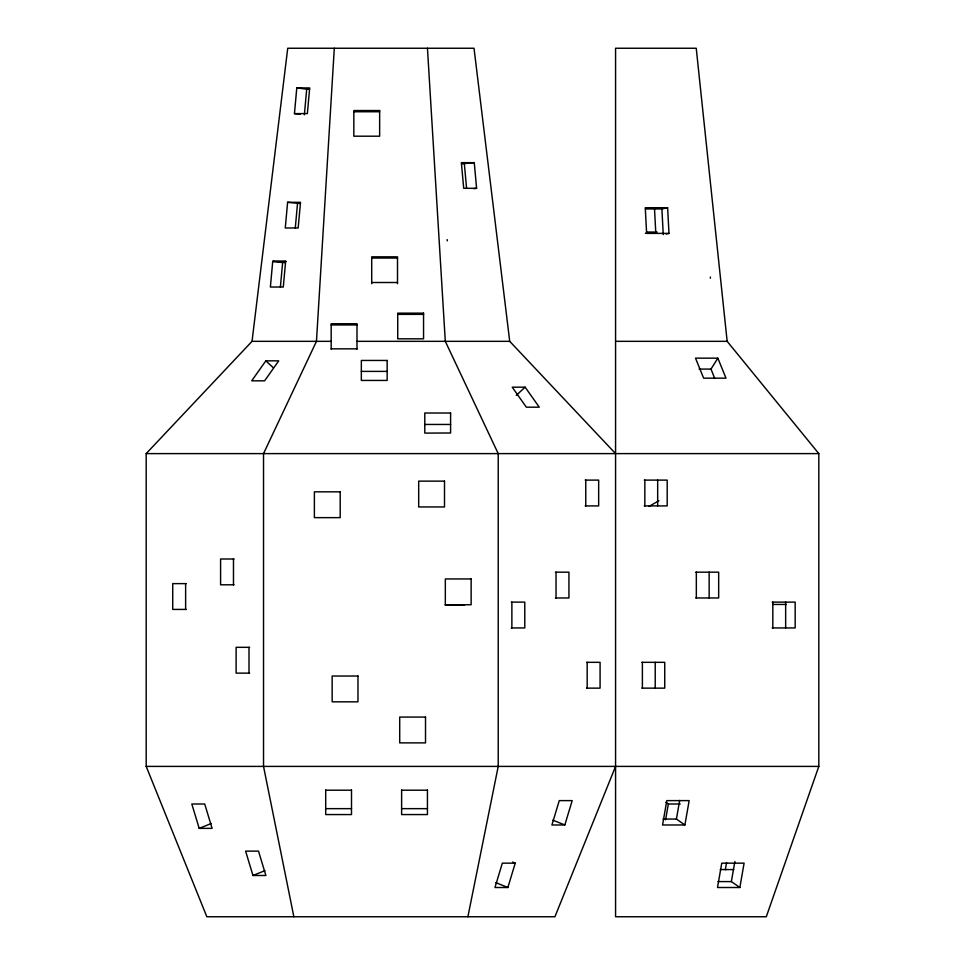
<?xml version="1.0" encoding="UTF-8"?>
<svg xmlns="http://www.w3.org/2000/svg" width="965" height="965" viewBox="0 0 965 965"><rect width="100%" height="100%" fill="white"/><g stroke="black" fill="none" stroke-linecap="round" stroke-linejoin="round"><path stroke-width="1.45" d="M334.3 48.25L316.46 341.333L263.529 453.61L263.529 766.403L293.855 916.75M294.446 113.605L296.786 87.936L309.693 87.936L307.353 113.605L294.446 113.605L300.115 114.292M287.606 202.312L285.266 227.981L298.161 227.981L300.513 202.312L287.606 202.312L300.392 203.531M280.417 286.81L282.636 262.577L285.495 262.577M285.628 261.37L283.288 287.027L270.381 287.027L272.721 261.37L285.905 261.394L272.721 261.37L282.636 262.577M304.361 114.811L306.713 89.154L309.584 89.154M295.302 227.764L297.522 203.531M615.573 766.403L554.923 916.75L206.836 916.75L146.185 766.403L146.185 453.61L252.034 341.333L287.727 48.25L474.02 48.25L509.713 341.333L615.573 453.61M665.585 819.768L668.335 804.002L665.91 802.313M684.897 824.978L662.557 824.978L666.803 800.612L689.155 800.612L684.897 824.978L676.417 819.056L679.674 800.419M725.318 869.767L726.573 862.601M739.853 887.51L717.502 887.51L721.76 863.156L744.099 863.156L739.853 887.51L731.361 881.588L734.872 861.528M467.892 916.75L498.217 766.403L498.217 453.61L445.299 341.333L427.447 48.25M515.238 863.156L502.331 863.156L494.961 887.51L507.867 887.51L515.238 863.156L512.56 862.071M564.815 824.978L572.185 800.612L559.278 800.612L551.908 824.978L564.815 824.978L552.788 820.129M818.815 766.403L766.294 916.75L615.573 916.75L615.573 48.25L696.235 48.25L727.152 341.333L818.815 453.61L818.815 766.403L146.185 766.403M714.751 378.509L710.988 369.088L717.851 358.16L695.5 358.16L703.654 378.159L726.006 378.159L717.851 358.16M265.833 360.838L251.696 380.825L264.603 380.825L278.74 360.838L265.833 360.838L273.409 367.81M516.275 395.336L525.129 387.182L539.266 407.182L526.359 407.182L512.222 387.182L525.129 387.182M648.95 506.468L658.866 500.739M199.188 828.368L212.095 828.368L204.713 804.002L191.818 804.002L199.188 828.368L211.202 823.519M252.975 875.496L265.882 875.496L258.511 851.13L245.605 851.13L252.975 875.496L264.989 870.647M645.501 208.935L661.894 208.935L667.623 207.728L668.974 233.397L666.115 234M461.475 163.857L474.261 162.651L476.601 188.308L473.767 188.658M353.829 111.747L379.643 111.747M474.261 162.651L461.354 162.651L463.707 188.308L476.601 188.308M667.623 207.728L645.271 207.728L646.622 233.397L668.974 233.397M646.622 232.046L657.056 232.046M645.38 233.253L655.802 233.253L654.523 209.019M447.302 240.852L447.145 239.597M371.706 258.041L397.508 258.041M371.706 282.504L397.508 282.504M397.737 314.361L423.551 314.361M331.176 324.952L356.99 324.952M252.034 341.333L331.176 341.333M356.99 341.333L509.713 341.333M615.573 341.333L727.152 341.333M331.176 348.848L356.99 348.848M699.07 369.088L710.988 369.088M361.344 371.392L387.158 371.392M424.793 424.455L450.595 424.455M146.185 453.61L818.815 453.61M585.176 480.112L598.662 480.112L598.662 505.913L585.176 505.913M644.258 480.112L667.189 480.112L667.189 505.913L644.258 505.913M234.073 559L220.587 559L220.587 584.802L234.073 584.802M555.454 572.173L568.94 572.173L568.94 597.974L555.454 597.974M695.753 572.173L718.672 572.173L718.672 597.974L695.753 597.974M186.209 583.62L172.723 583.62L172.723 609.422L186.209 609.422M511.293 602.124L524.779 602.124L524.779 627.938L511.293 627.938M772.241 602.124L795.172 602.124L795.172 627.938L772.241 627.938M773.013 604.452L786.391 604.452M445.058 604.958L464.515 604.958M249.597 647.322L236.111 647.322L236.111 673.136L249.597 673.136M586.599 662.328L600.085 662.328L600.085 688.142L586.599 688.142M641.809 662.328L664.74 662.328L664.74 688.142L641.809 688.142M325.7 790.202L351.501 790.202M401.621 790.202L427.435 790.202M668.335 804.002L680.253 804.002M325.7 808.646L351.501 808.646M401.621 808.646L427.435 808.646M663.015 819.056L676.417 819.056M720.3 869.574L733.714 869.574M717.96 881.588L731.361 881.588M296.786 87.936L306.713 89.154M495.841 882.661L507.867 887.51M464.346 163.857L466.565 188.091M661.894 208.935L663.245 234.604M785.655 602.124L785.655 627.938M772.82 602.124L772.82 627.938M710.373 277.003L710.373 278.246M709.154 572.173L709.154 597.974M696.332 572.173L696.332 597.974M657.672 480.112L657.672 505.913M655.223 662.328L655.223 688.142M644.837 480.112L644.837 505.913M642.388 662.328L642.388 688.142M587.178 662.328L587.178 688.142M585.767 480.112L585.767 505.913M556.033 572.173L556.033 597.974M511.872 602.124L511.872 627.938M427.435 790.009L427.435 814.569L401.621 814.569L401.621 790.009M397.508 283.71L397.508 256.835L371.706 256.835L371.706 283.71M356.99 349.197L356.99 323.745L331.176 323.745L331.176 349.197M351.501 790.009L351.501 814.569L325.7 814.569L325.7 790.009M249.006 647.322L249.006 673.136M233.482 559L233.482 584.802M185.63 583.62L185.63 609.422M379.643 110.541L353.829 110.541L353.829 136.198L379.643 136.198L379.643 110.541M423.551 313.155L397.737 313.155L397.737 338.824L423.551 338.824L423.551 313.155M387.158 360.452L361.344 360.452L361.344 380.439L387.158 380.439L387.158 360.452M450.595 413.008L424.793 413.008L424.793 433.104L450.595 432.995L450.595 413.008M444.503 481.137L418.689 481.137L418.689 506.951L444.503 506.951L444.503 481.137M340.199 491.836L314.385 491.836L314.385 517.638L340.199 517.638L340.199 491.836M471.137 578.952L445.335 578.952L445.335 604.753L471.137 604.753L471.137 578.952M357.967 676.031L332.153 676.031L332.153 701.832L357.967 701.832L357.967 676.031M425.517 717.079L399.703 717.079L399.703 742.881L425.517 742.881L425.517 717.079"/></g></svg>
